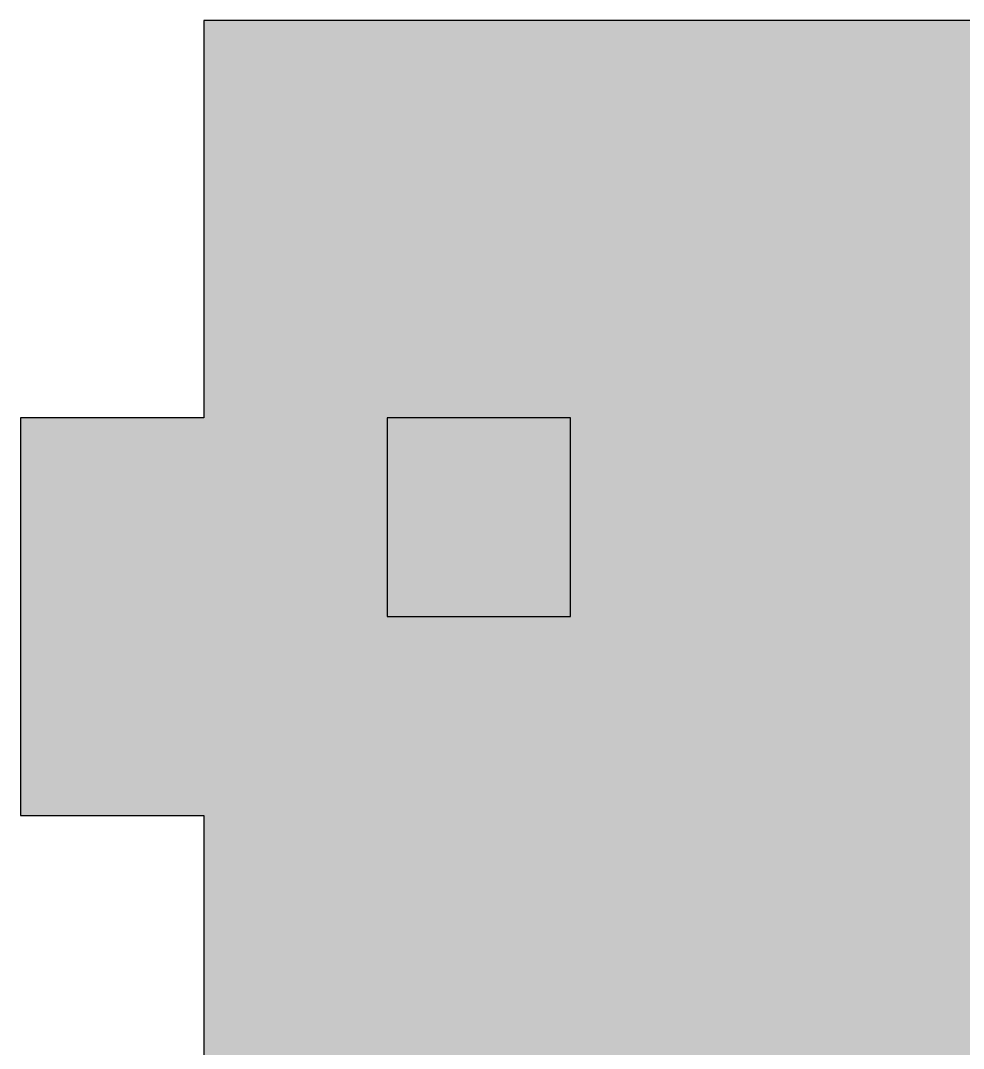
# Model space of a CAD drawing. Extents: x 23 to 353, y 83 to 218.
# Drawn here: x 32 to 93.7, y 150.8 to 218 of the extents above; entities that cross this region are included whole.
import ezdxf

# ---------------------------------------------------------------- set-up
doc = ezdxf.new("R2010")
doc.units = 0
for name, color, linetype in [('1_claude', 30, 'CONTINUOUS'), ('2_claude_nuri', 30, 'CONTINUOUS'), ('3_me', 7, 'CONTINUOUS')]:
    doc.layers.add(name, color=color, linetype=linetype)

msp = doc.modelspace()

# ---------------------------------------------------------------- linework, layer by layer
at = {"layer": '1_claude'}
for p, q in [((152, 218), (44, 218)), ((44, 218), (44, 192)), ((44, 192), (32, 192)), ((32, 192), (32, 166)), ((32, 166), (44, 166)), ((44, 166), (44, 114))]:
    msp.add_line(p, q, dxfattribs=at)
at = {"layer": '2_claude_nuri'}
for points in [[(44, 192), (152, 192), (44, 218), (152, 218)], [(32, 179), (56, 179), (32, 192), (56, 192)], [(68, 179), (128, 179), (68, 192), (128, 192)], [(32, 166), (164, 166), (32, 179), (164, 179)], [(44, 140), (152, 140), (44, 166), (152, 166)]]:
    msp.add_solid(points, dxfattribs=at)
at = {"layer": '3_me'}
for p, q in [((68, 192), (56, 192)), ((56, 192), (56, 179)), ((68, 179), (68, 192)), ((56, 179), (68, 179))]:
    msp.add_line(p, q, dxfattribs=at)
msp.add_solid([(56, 179), (68, 179), (56, 192), (68, 192)], dxfattribs=at)

doc.saveas('drawing.dxf')
